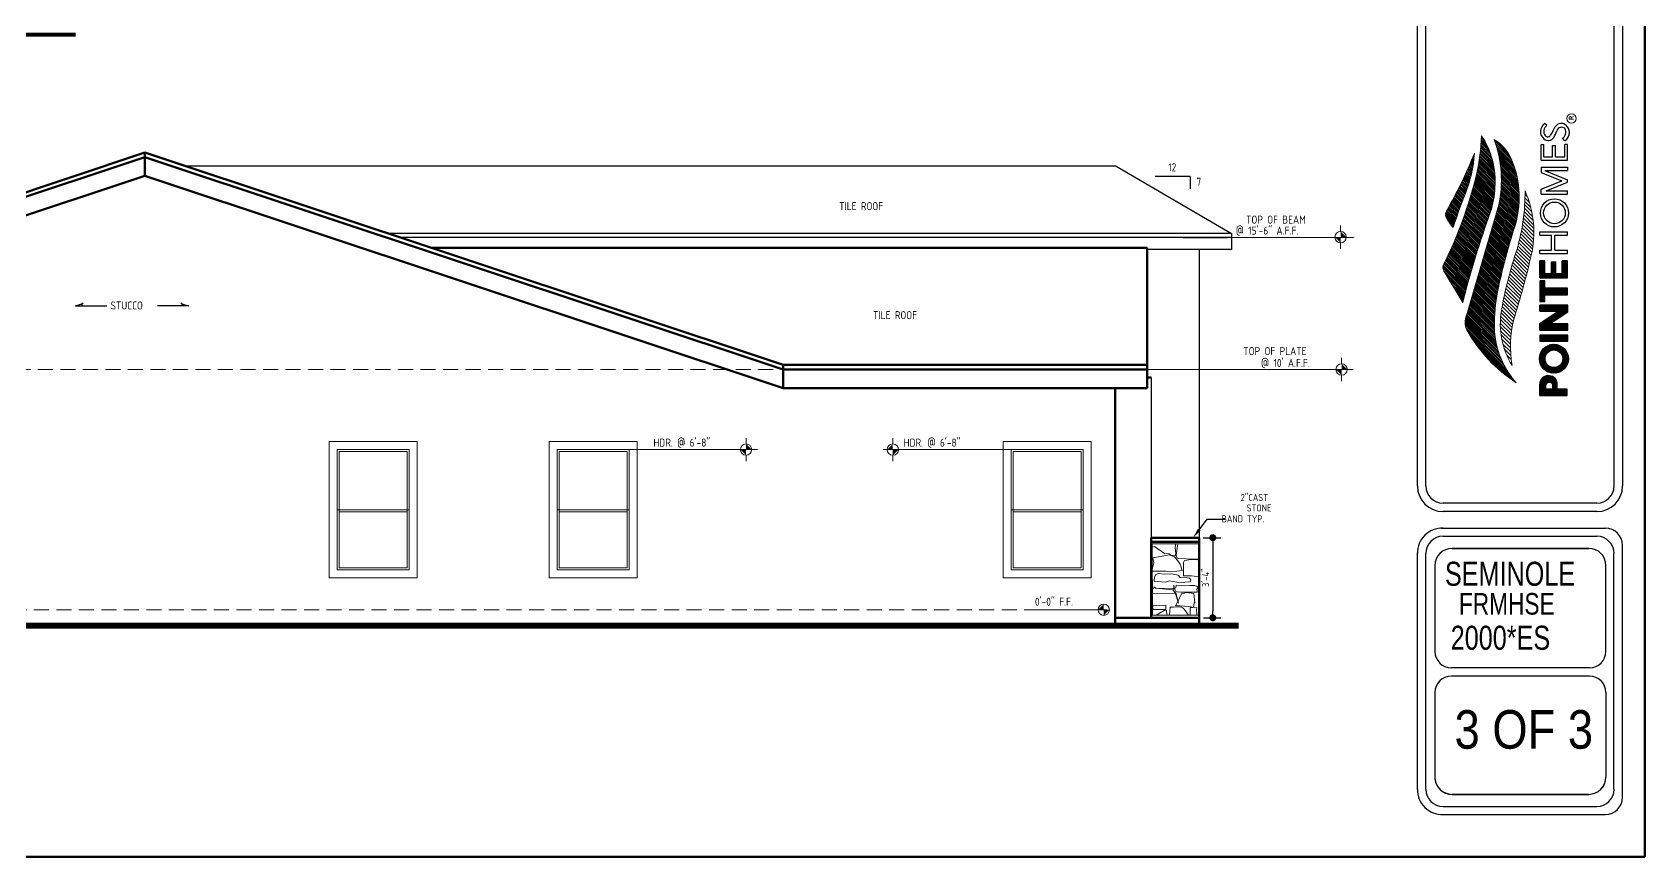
# Model space of a CAD drawing. Header units: feet. Extents: x 57903 to 63568, y -124112 to -112262.
# Drawn here: x 59170 to 59976, y -124112 to -123700 of the extents above; entities that cross this region are included whole.
import ezdxf
from ezdxf import colors
from ezdxf.entities.mleader import LeaderData, LeaderLine
from ezdxf.enums import TextEntityAlignment as Align
from ezdxf.math import Vec2, Vec3

# ---------------------------------------------------------------- set-up
doc = ezdxf.new("R2010")
doc.units = ezdxf.units.FT
doc.header["$LTSCALE"] = 30
doc.header["$MEASUREMENT"] = 0
for name, pattern in [('HIDDEN', [0.375, 0.25, -0.125]), ('Solid', [0]), ('WIRE3', [0.59, 0.35, -0.12, 0, -0.12])]:
    doc.linetypes.add(name, pattern=pattern)
for name, color, linetype in [('BORDER', 5, 'Continuous'), ('DIM', 4, 'Continuous'), ('ELECTRICAL WIRING', 137, 'WIRE3'), ('Elevation Text', 4, 'Continuous'), ('TEXT', 7, 'Continuous')]:
    doc.layers.add(name, color=color, linetype=linetype)
for name, color, linetype, lineweight in [('DIMS', 137, 'Continuous', 15), ('ELELEV WINDWS', 25, 'Continuous', 15), ('L1', 251, 'Continuous', 13), ('L3', 33, 'Continuous', 0), ('L4', 3, 'Continuous', 25), ('logo', 7, 'Continuous', 20), ('PLAN LABEL', 7, 'Continuous', 50), ('STONE', 73, 'Continuous', 0), ('WALLS', 7, 'Continuous', 60)]:
    doc.layers.add(name, color=color, linetype=linetype, lineweight=lineweight)
doc.styles.add('ARCH', font='ARCHITXT.SHX')
doc.styles.add('L80', font='simplex', dxfattribs={"height": 4})
doc.styles.add('SWIS72', font='swissel.ttf', dxfattribs={"height": 4.5})
doc.styles.add('TEXT1', font='ARCHITXT.shx')
doc.dimstyles.new('ARCHITECTURAL', dxfattribs={"dimtxt": 3.5, "dimasz": 3.5, "dimexe": 4, "dimexo": 2, "dimgap": 1.5, "dimtad": 1, "dimdec": 1, "dimzin": 3, "dimdsep": 46, "dimlunit": 4, "dimtxsty": 'ARCH', "dimblk": 'DOT', "dimcen": 0.0625, "dimadec": 0, "dimazin": 0, "dimtfac": 1, "dimtdec": 1, "dimtix": 1, "dimtofl": 0, "dimtmove": 1, "dimatfit": 2, "dimldrblk": 'DOTSMALL', "dimfxl": 1, "dimtolj": 1, "dimtzin": 0, "dimarcsym": 0})

# ---------------------------------------------------------------- blocks, each defined once
blk = doc.blocks.new('ARW1')
at = {"layer": 'TEXT'}
for centre, radius, start, end in [((-0.29, -8.31), 8.32, 53.08906, 88.00358), ((6.09, -0.11), 2.08, 177.02422, 228.25006)]:
    blk.add_arc(centre, radius, start, end, dxfattribs=at)
blk = doc.blocks.new('_Dot')
at = {"layer": 'DIMS', "color": 0, "lineweight": -2}
blk.add_line((-0.5, 0), (-1, 0), dxfattribs=at)
at = {"layer": 'DIMS', "color": 0, "const_width": 0.5}
blk.add_lwpolyline([(-0.25, 0, 1), (0.25, 0, 1)], format="xyb", close=True, dxfattribs=at)
blk = doc.blocks.new('*D797')
at = {"layer": 'Defpoints', "color": 0, "linetype": 'Solid', "transparency": 16777216}
for p in [(59753.19, -123952.69, 0.14), (59753.2, -123992.68), (59759.92, -123992.68)]:
    blk.add_point(p, dxfattribs=at)
at = {"layer": 'DIMS', "color": 0, "linetype": 'Solid', "lineweight": -2, "transparency": 16777216}
for p, q in [((59755.19, -123952.69), (59763.92, -123952.69)), ((59759.92, -123956.19), (59759.92, -123989.18)), ((59755.2, -123992.68), (59763.92, -123992.68))]:
    blk.add_line(p, q, dxfattribs=at)
at = {"layer": 'DIMS', "color": 0, "linetype": 'Solid', "lineweight": -2, "transparency": 16777216, "xscale": 3.5, "yscale": 3.5, "zscale": 3.5}
for p, rotation in [((59759.92, -123952.69), 90), ((59759.92, -123992.68), 270)]:
    blk.add_blockref('_Dot', p, dxfattribs=dict(at, rotation=rotation))
at = {"layer": 'DIMS', "color": 0, "linetype": 'Solid', "transparency": 16777216, "insert": (59756.33, -123972.69), "char_height": 3.5, "attachment_point": 5, "rotation": 90, "style": 'ARCH'}
blk.add_mtext('\\A1;3\'-4"', dxfattribs=at)
blk = doc.blocks.new('_DotSmall')
at = {"layer": 'DIMS', "color": 0, "const_width": 0.5}
blk.add_lwpolyline([(-0.0625, 0, 1), (0.0625, 0, 1)], format="xyb", close=True, dxfattribs=at)

msp = doc.modelspace()

# ---------------------------------------------------------------- hatches: boundary and pattern name
at = {"layer": 'logo', "linetype": 'Continuous'}
h = msp.add_hatch(dxfattribs=at)
h.set_pattern_fill('ANSI31', color=1, scale=4.8585, angle=270, style=0)
h.set_pattern_definition([(315, (59027.3019, -124130.83996), (0.42943482, 0.42943482), [])])
h.paths.add_polyline_path([(59876.63, -123789.7, 0.224336), (59876.45, -123792.42, 0.060084), (59880.13, -123797.82, -0.023094), (59886.17, -123780.69, 0.083261), (59890.67, -123760.76, -0.034658)], flags=17)
h.paths.add_polyline_path([(59891.76, -123771.32, -0.053008), (59875.6, -123815.61, 0.356075), (59875.57, -123819.75), (59884.85, -123835.16, -0.023547), (59898.68, -123790, 0.079421), (59900.9, -123777.75, 0.170153), (59894.2, -123751.88, -0.049101)])
h.paths.add_polyline_path([(59902.83, -123786.44), (59886.66, -123841.62, 0.200045), (59886.91, -123848.93, 0.119213), (59911.59, -123875.37, -0.189241), (59900.65, -123845.26, -0.045795), (59902.71, -123827.71, -0.026285), (59910.71, -123797.77, 0.177839), (59909.42, -123764.2, 0.157521), (59900.61, -123753.8, -0.14198)])
h = msp.add_hatch(dxfattribs=at)
h.set_pattern_fill('ANSI31', color=1, scale=10.332487, angle=270, style=0)
h.set_pattern_definition([(315, (59027.3019, -124130.84), (0.9132715, 0.9132715), [])])
h.paths.add_polyline_path([(59911.98, -123808.53, 0.035084), (59904.15, -123839.29, 0.179385), (59909.54, -123866.69, -0.108158), (59910.39, -123843.55, 0.020539), (59919.09, -123811.77, 0.162308), (59915.98, -123779.47, -0.074515)])
h = msp.add_hatch(dxfattribs=at)
h.set_pattern_fill('ANSI31', color=1, scale=2.583122, angle=180, style=0)
h.set_pattern_definition([(225, (59024.09246, -124130.83996), (0.22831787, -0.22831787), [])])
h.paths.add_polyline_path([(59923.3, -123876.27), (59923.3, -123881.61), (59937.1, -123881.61), (59937.1, -123878.57), (59932.04, -123878.57), (59932.04, -123875.43, 0.937955)])
h.paths.add_polyline_path([(59926.33, -123878.57), (59926.33, -123876.38, -0.686175), (59929.95, -123876.38), (59929.95, -123878.57)], flags=16)
h.paths.add_polyline_path([(59930.4, -123870.55, 1), (59930.4, -123856.08, 1)])
h.paths.add_polyline_path([(59930.4, -123858.89, -1), (59930.4, -123867.74, -1)], flags=16)
h.paths.add_polyline_path([(59923.3, -123851.56), (59923.3, -123854.57), (59937.33, -123854.57), (59937.33, -123851.56)])
h.paths.add_polyline_path([(59923.3, -123836.49), (59923.3, -123839.52), (59932.52, -123839.52), (59923.3, -123845.72), (59923.3, -123848.98), (59937.38, -123848.98), (59937.38, -123845.92), (59928.35, -123845.92), (59937.38, -123839.85), (59937.38, -123836.49)])
h.paths.add_polyline_path([(59925.92, -123828.08), (59925.92, -123824.43), (59923.3, -123824.43), (59923.3, -123834.7), (59925.92, -123834.7), (59925.92, -123831.43), (59937.23, -123831.43), (59937.23, -123828.08)])
h.paths.add_polyline_path([(59934.61, -123814.41), (59934.61, -123820.66), (59931.36, -123820.66), (59931.36, -123814.83), (59929.21, -123814.83), (59929.21, -123820.66), (59925.92, -123820.66), (59925.92, -123814.41), (59923.3, -123814.41), (59923.3, -123822.95), (59937.23, -123822.95), (59937.23, -123814.41)])

# ---------------------------------------------------------------- linework, layer by layer
at = {"color": 2}
for p, q in [((59866.45, -123926.83, -0.03), (59866.45, -123461.84, -0.03)), ((59960.45, -123461.84, -0.03), (59960.45, -123926.83, -0.03)), ((59951.9, -123935.38, -0.03), (59875.01, -123935.38, -0.03)), ((59875.01, -123952, -0.03), (59951.9, -123952, -0.03)), ((59866.45, -124078.33, -0.03), (59866.45, -123960.56, -0.03)), ((59960.45, -124078.33, -0.03), (59960.45, -123960.56, -0.03)), ((59875.01, -124086.89, -0.03), (59951.9, -124086.89, -0.03))]:
    msp.add_line(p, q, dxfattribs=at)
at = {"color": 1}
for p, q in [((59947.86, -123958.01, -0.03), (59879.49, -123958.01, -0.03)), ((59879.49, -123958.01, -0.03), (59947.86, -123958.01, -0.03)), ((59870.93, -123966.57, -0.03), (59870.93, -124009.47, -0.03)), ((59956.42, -124009.47, -0.03), (59956.42, -123966.57, -0.03)), ((59948.19, -124017.69, -0.03), (59879.15, -124017.69, -0.03)), ((59948.19, -124021.8, -0.03), (59879.15, -124021.8, -0.03)), ((59870.93, -124030.02, -0.03), (59870.93, -124072.32, -0.03)), ((59956.42, -124030, -0.03), (59956.42, -124072.32, -0.03)), ((59956.42, -124062.93, -0.03), (59956.42, -124072.24, -0.03)), ((59879.49, -124080.88, -0.03), (59947.86, -124080.88, -0.03)), ((59947.78, -124080.88, -0.03), (59879.49, -124080.88, -0.03))]:
    msp.add_line(p, q, dxfattribs=at)
at = {"color": 2}
for centre, start, end in [((59875.01, -123926.83, -0.03), 180, 270), ((59951.9, -123926.83, -0.03), 270, 0), ((59875.01, -123960.56, -0.03), 90, 180), ((59951.9, -123960.56, -0.03), 0, 90), ((59875.01, -124078.33, -0.03), 180, 270), ((59951.9, -124078.33, -0.03), 270, 0)]:
    msp.add_arc(centre, 8.56, start, end, dxfattribs=at)
at = {"color": 1}
for centre, radius, start, end in [((59879.49, -123966.57, -0.03), 8.56, 90, 180), ((59879.49, -123966.57, -0.03), 8.56, 90, 180), ((59879.49, -123966.57, -0.03), 8.56, 90, 180), ((59947.86, -123966.57, -0.03), 8.56, 0, 90), ((59947.86, -123966.57, -0.03), 8.56, 0, 90), ((59879.15, -124009.47, -0.03), 8.22, 180, 270), ((59948.19, -124009.47, -0.03), 8.22, 270, 0), ((59879.15, -124030.02, -0.03), 8.22, 90, 180), ((59879.15, -124030.02, -0.03), 8.22, 90.00039, 179.99905), ((59948.19, -124030.02, -0.03), 8.22, 0, 90), ((59879.49, -124072.32, -0.03), 8.56, 180, 270), ((59879.49, -124072.32, -0.03), 8.56, 180, 270.00069), ((59947.78, -124072.24, -0.03), 8.64, 270, 0), ((59947.86, -124072.32, -0.03), 8.56, 270, 0)]:
    msp.add_arc(centre, radius, start, end, dxfattribs=at)
at = {"layer": 'BORDER'}
for p, q in [((59862.17, -123926.83, -0.03), (59862.17, -123461.84, -0.03)), ((59964.73, -123461.84, -0.03), (59964.73, -123926.83, -0.03)), ((59951.9, -123939.66, -0.03), (59875.01, -123939.66, -0.03)), ((59874.31, -123947.93, -0.03), (59956.18, -123947.93, -0.03)), ((59964.73, -124082.4, -0.03), (59964.73, -123956.49, -0.03)), ((59862.17, -124078.62, -0.03), (59862.17, -123960.27, -0.03)), ((59964.73, -124082.4, -0.03), (59964.73, -123967.68, -0.03)), ((59874.31, -124090.96, -0.03), (59956.18, -124090.96, -0.03))]:
    msp.add_line(p, q, dxfattribs=at)
for centre, radius, start, end in [((59875.01, -123926.83, -0.03), 12.84, 180, 270), ((59951.9, -123926.83, -0.03), 12.84, 270, 0), ((59874.66, -123960.41, -0.03), 12.49, 88.39572, 180.66444), ((59956.18, -123956.49, -0.03), 8.56, 0, 90), ((59874.66, -124078.47, -0.03), 12.49, 179.33556, 271.60428), ((59956.18, -124082.4, -0.03), 8.56, 270, 0)]:
    msp.add_arc(centre, radius, start, end, dxfattribs=at)
at = {"layer": 'DIMS'}
for p, q in [((59830.42, -123802.68), (59769.19, -123802.68)), ((59823.78, -123799.74), (59823.78, -123796.79)), ((59823.78, -123805.41), (59823.78, -123808.36)), ((59830.1, -123868.68), (59709.19, -123868.68)), ((59824.33, -123865.85, 0.25), (59824.33, -123862.9, 0.25)), ((59824.33, -123871.51, 0.25), (59824.33, -123874.47, 0.25)), ((59468.26, -123908.68), (59532.27, -123908.68, -0.01)), ((59526.64, -123905.85, -0.01), (59526.64, -123902.9, -0.01)), ((59659.19, -123908.68), (59595.18, -123908.68, -0.01)), ((59599.99, -123905.85, -0.01), (59599.99, -123902.9, -0.01)), ((59526.64, -123911.51, -0.01), (59526.64, -123914.47, -0.01)), ((59599.99, -123911.51, -0.01), (59599.99, -123914.47, -0.01)), ((59669.4, -123988.68), (59702.98, -123988.68))]:
    msp.add_line(p, q, dxfattribs=at)
for centre in [(59823.78, -123802.58), (59824.33, -123868.68, 0.25), (59526.64, -123908.68, -0.01), (59599.99, -123908.68, -0.01), (59705.42, -123988.68)]:
    msp.add_circle(centre, 2.83, dxfattribs=at)
for points in [[(59826.62, -123802.58), (59823.78, -123799.74), (59820.95, -123802.58), (59823.78, -123805.41)], [(59827.16, -123868.68, 0.25), (59824.33, -123865.85, 0.25), (59821.49, -123868.68, 0.25), (59824.33, -123871.51, 0.25)], [(59529.47, -123908.68, -0.01), (59526.64, -123905.85, -0.01), (59523.81, -123908.68, -0.01), (59526.64, -123911.51, -0.01)], [(59597.16, -123908.68, -0.01), (59599.99, -123905.85, -0.01), (59602.82, -123908.68, -0.01), (59599.99, -123911.51, -0.01)], [(59702.59, -123988.68), (59705.42, -123985.85), (59708.25, -123988.68), (59705.42, -123991.51)]]:
    msp.add_solid(points, dxfattribs=at)
at = {"layer": 'ELECTRICAL WIRING', "color": 0, "linetype": 'Continuous'}
for p, q in [((59926.96, -123746.87, -0.03), (59925.77, -123745.81, -0.03)), ((59924.05, -123764.1, -0.03), (59924.05, -123756.3, -0.03)), ((59924.05, -123756.3, -0.03), (59925.45, -123756.3, -0.03)), ((59925.45, -123762.43, -0.03), (59925.45, -123756.3, -0.03)), ((59935.85, -123754.46, -0.03), (59934.65, -123753.2, -0.03)), ((59935.84, -123762.43, -0.03), (59935.84, -123756.3, -0.03)), ((59937.23, -123756.3, -0.03), (59935.84, -123756.3, -0.03)), ((59937.23, -123764.1, -0.03), (59937.23, -123756.3, -0.03)), ((59924.05, -123764.1, -0.03), (59937.23, -123764.1, -0.03)), ((59925.45, -123762.43, -0.03), (59929.79, -123762.43, -0.03)), ((59929.79, -123762.43, -0.03), (59929.79, -123756.74, -0.03)), ((59929.79, -123756.74, -0.03), (59931.18, -123756.74, -0.03)), ((59931.18, -123762.43, -0.03), (59931.18, -123756.74, -0.03)), ((59931.18, -123762.43, -0.03), (59935.84, -123762.43, -0.03)), ((59937.23, -123764.1, -0.03), (59937.23, -123762.43, -0.03)), ((59924.05, -123767.56, -0.03), (59937.23, -123767.56, -0.03)), ((59924.05, -123767.56, -0.03), (59924.05, -123770.3, -0.03)), ((59924.05, -123770.3, -0.03), (59934.35, -123774.47, -0.03)), ((59925.8, -123769.23, -0.03), (59937.23, -123773.86, -0.03)), ((59925.8, -123769.23, -0.03), (59937.23, -123769.23, -0.03)), ((59937.23, -123767.56, -0.03), (59937.23, -123769.23, -0.03)), ((59924.05, -123778.63, -0.03), (59934.35, -123774.47, -0.03)), ((59924.05, -123781.09, -0.03), (59924.05, -123778.63, -0.03)), ((59926.49, -123779.42, -0.03), (59937.23, -123775.08, -0.03)), ((59926.49, -123779.42, -0.03), (59937.23, -123779.42, -0.03)), ((59937.23, -123775.08, -0.03), (59937.23, -123773.86, -0.03)), ((59937.23, -123781.09, -0.03), (59937.23, -123779.42, -0.03)), ((59924.05, -123781.09, -0.03), (59937.23, -123781.09, -0.03)), ((59923.3, -123801.62, -0.03), (59923.3, -123799.95, -0.03)), ((59923.3, -123799.95, -0.03), (59937.23, -123799.95, -0.03)), ((59923.3, -123801.62, -0.03), (59929.21, -123801.62, -0.03)), ((59929.21, -123809.14, -0.03), (59929.21, -123801.62, -0.03)), ((59930.89, -123801.62, -0.03), (59937.23, -123801.62, -0.03)), ((59930.89, -123809.14, -0.03), (59930.89, -123801.62, -0.03)), ((59937.23, -123801.62, -0.03), (59937.23, -123799.95, -0.03)), ((59923.3, -123810.81, -0.03), (59923.3, -123809.14, -0.03)), ((59923.3, -123809.14, -0.03), (59929.21, -123809.14, -0.03)), ((59923.3, -123810.81, -0.03), (59937.23, -123810.81, -0.03)), ((59930.89, -123809.14, -0.03), (59937.23, -123809.14, -0.03)), ((59937.23, -123810.81, -0.03), (59937.23, -123809.14, -0.03)), ((59923.3, -123822.95, -0.03), (59923.3, -123814.41, -0.03)), ((59925.92, -123814.41, -0.03), (59923.3, -123814.41, -0.03)), ((59925.92, -123820.66, -0.03), (59925.92, -123814.41, -0.03)), ((59925.92, -123820.66, -0.03), (59929.21, -123820.66, -0.03)), ((59929.21, -123814.83, -0.03), (59931.36, -123814.83, -0.03)), ((59929.21, -123820.66, -0.03), (59929.21, -123814.83, -0.03)), ((59931.36, -123820.66, -0.03), (59931.36, -123814.83, -0.03)), ((59931.36, -123820.66, -0.03), (59934.61, -123820.66, -0.03)), ((59937.23, -123814.41, -0.03), (59934.61, -123814.41, -0.03)), ((59934.61, -123820.66, -0.03), (59934.61, -123814.41, -0.03)), ((59937.23, -123822.95, -0.03), (59937.23, -123814.41, -0.03)), ((59923.3, -123822.95, -0.03), (59937.23, -123822.95, -0.03)), ((59937.38, -123836.49, -0.03), (59923.3, -123836.49, -0.03)), ((59923.3, -123839.52, -0.03), (59923.3, -123836.49, -0.03)), ((59937.38, -123839.85, -0.03), (59937.38, -123836.49, -0.03)), ((59923.3, -123839.52, -0.03), (59932.52, -123839.52, -0.03)), ((59923.3, -123845.72, -0.03), (59932.52, -123839.52, -0.03)), ((59928.35, -123845.92, -0.03), (59937.38, -123839.85, -0.03)), ((59923.3, -123848.98, -0.03), (59923.3, -123845.72, -0.03)), ((59923.3, -123848.98, -0.03), (59937.38, -123848.98, -0.03)), ((59937.38, -123845.92, -0.03), (59928.35, -123845.92, -0.03)), ((59937.38, -123848.98, -0.03), (59937.38, -123845.92, -0.03)), ((59926.33, -123878.57, -0.03), (59926.33, -123876.38, -0.03)), ((59929.95, -123878.57, -0.03), (59929.95, -123876.38, -0.03)), ((59929.95, -123878.57, -0.03), (59926.33, -123878.57, -0.03))]:
    msp.add_line(p, q, dxfattribs=at)
at = {"layer": 'ELECTRICAL WIRING', "color": 0, "linetype": 'Continuous', "elevation": -0.03}
for points in [[(59923.3, -123834.7), (59925.92, -123834.7), (59925.92, -123831.43), (59937.23, -123831.43), (59937.23, -123828.08), (59925.92, -123828.08), (59925.92, -123824.43), (59923.3, -123824.43), (59923.3, -123834.7)], [(59923.3, -123854.57), (59937.33, -123854.57), (59937.33, -123851.56), (59923.3, -123851.56), (59923.3, -123854.57)]]:
    msp.add_lwpolyline(points, close=True, dxfattribs=at)
for points in [[(59923.3, -123881.61), (59937.1, -123881.61), (59937.1, -123878.57), (59932.04, -123878.57), (59932.04, -123875.43)], [(59923.3, -123881.61), (59923.3, -123875.99)]]:
    msp.add_lwpolyline(points, dxfattribs=at)
at = {"layer": 'ELECTRICAL WIRING', "color": 0, "linetype": 'Continuous'}
for centre, radius in [((59930.68, -123790.46, -0.03), 7.02), ((59930.68, -123790.46, -0.03), 5.44), ((59930.4, -123863.31, -0.03), 7.23), ((59930.4, -123863.31, -0.03), 4.43)]:
    msp.add_circle(centre, radius, dxfattribs=at)
for centre, radius, start, end in [((59928.62, -123749.81, -0.03), 4.9, 125.46718, 228.84782), ((59928.73, -123749.77, -0.03), 3.4, 121.50163, 218.07541), ((59898.6, -123733.12, -0.03), 35.43, 328.39942, 335.72812), ((59934.12, -123749.38, -0.03), 3.64, 62.79129, 152.23824), ((59934.19, -123750.06, -0.03), 2.4, 42.41229, 164.50721), ((59933.26, -123750.32, -0.03), 4.88, 301.98538, 58.86133), ((59927.54, -123751.04, -0.03), 3.27, 228.84782, 327.85073), ((59927.35, -123750.7, -0.03), 1.74, 222.10299, 325.68831), ((59917.6, -123744.79, -0.03), 15.01, 327.85073, 342.02039), ((59932.61, -123750.08, -0.03), 3.74, 303.20261, 25.93141), ((59927.7, -123876.13, -0.03), 4.4, 9.15389, 178.18102), ((59928.14, -123877.08, -0.03), 1.94, 21.08611, 158.91389)]:
    msp.add_arc(centre, radius, start, end, dxfattribs=at)
at = {"layer": 'ELELEV WINDWS'}
for p, q in [((59322.26, -123908.68), (59322.26, -123968.68)), ((59322.26, -123908.68), (59358.26, -123908.68)), ((59358.26, -123968.68), (59358.26, -123908.68)), ((59432.26, -123908.68), (59432.26, -123968.68)), ((59432.26, -123908.68), (59468.26, -123908.68)), ((59468.26, -123968.68), (59468.26, -123908.68)), ((59659.19, -123908.68), (59659.19, -123968.68)), ((59659.19, -123908.68), (59695.19, -123908.68)), ((59695.19, -123968.68), (59695.19, -123908.68)), ((59322.26, -123968.68), (59358.26, -123968.68)), ((59432.26, -123968.68), (59468.26, -123968.68)), ((59659.19, -123968.68), (59695.19, -123968.68))]:
    msp.add_line(p, q, dxfattribs=at)
for points in [[(59318.26, -123904.68), (59362.26, -123904.68), (59362.26, -123972.68), (59318.26, -123972.68)], [(59655.19, -123904.68), (59699.19, -123904.68), (59699.19, -123972.68), (59655.19, -123972.68)]]:
    msp.add_lwpolyline(points, close=True, dxfattribs=at)
at = {"layer": 'ELELEV WINDWS', "elevation": 0}
msp.add_lwpolyline([(59428.26, -123904.68), (59472.26, -123904.68), (59472.26, -123972.68), (59428.26, -123972.68)], close=True, dxfattribs=at)
at = {"layer": 'Elevation Text', "color": 7}
for p, q in [((59748.53, -123772.28, 0.25), (59731.19, -123772.28, 0.25)), ((59748.53, -123772.28, 0.25), (59748.53, -123778.45, 0.25)), ((59191.43, -123836.83), (59207.07, -123836.83)), ((59248.14, -123836.83), (59232.5, -123836.83))]:
    msp.add_line(p, q, dxfattribs=at)
at = {"layer": 'Elevation Text', "color": 253}
msp.add_line((59757.29, -123943.44, 0.14), (59765.92, -123943.44, 0.14), dxfattribs=at)
at = {"layer": 'L1', "linetype": 'HIDDEN'}
for p, q in [((58925.19, -123868.68), (59790.92, -123868.68)), ((58923.19, -123988.68), (59711.2, -123988.68))]:
    msp.add_line(p, q, dxfattribs=at)
at = {"layer": 'L1'}
for p, q in [((59323.26, -123909.68), (59323.26, -123952.86)), ((59323.26, -123909.68), (59357.26, -123909.68)), ((59357.26, -123952.86), (59357.26, -123909.68)), ((59433.26, -123909.68), (59433.26, -123952.86)), ((59433.26, -123909.68), (59467.26, -123909.68)), ((59467.26, -123952.86), (59467.26, -123909.68)), ((59660.19, -123909.68), (59660.19, -123952.86)), ((59660.19, -123909.68), (59694.19, -123909.68)), ((59694.19, -123952.86), (59694.19, -123909.68)), ((59322.26, -123938.84), (59358.26, -123938.84)), ((59323.26, -123939.84), (59357.26, -123939.84)), ((59432.26, -123938.84), (59468.26, -123938.84)), ((59433.26, -123939.84), (59467.26, -123939.84)), ((59659.19, -123938.84), (59695.19, -123938.84)), ((59660.19, -123939.84), (59694.19, -123939.84)), ((59323.26, -123949.22), (59323.26, -123967.68)), ((59357.26, -123967.68), (59357.26, -123949.22)), ((59433.26, -123949.22), (59433.26, -123967.68)), ((59467.26, -123967.68), (59467.26, -123949.22)), ((59660.19, -123949.22), (59660.19, -123967.68)), ((59694.19, -123967.68), (59694.19, -123949.22)), ((59323.26, -123967.68), (59357.26, -123967.68)), ((59433.26, -123967.68), (59467.26, -123967.68)), ((59660.19, -123967.68), (59694.19, -123967.68))]:
    msp.add_line(p, q, dxfattribs=at)
at = {"layer": 'L1', "elevation": 0.26}
msp.add_lwpolyline([(59752.71, -123955.81), (59729.69, -123955.81), (59729.7, -123991.41), (59752.72, -123991.41)], close=True, dxfattribs=at)
at = {"layer": 'L3', "color": 31, "lineweight": 30}
for p, q in [((59711.67, -123767.13), (59246.67, -123767.13)), ((59711.67, -123767.13), (59769.19, -123800.68)), ((59769.19, -123800.68), (59347.62, -123800.68)), ((59745.19, -123802.68), (59767.19, -123802.68)), ((59769.19, -123800.68), (59769.19, -123808.68)), ((59769.19, -123808.68), (59727.19, -123808.68)), ((59753.19, -123808.68, 0.25), (59753.19, -123996.68, 0.25)), ((59729.19, -123872.68, 0.25), (59729.19, -123992.68, 0.25))]:
    msp.add_line(p, q, dxfattribs=at)
at = {"layer": 'L3', "color": 253, "lineweight": 30}
msp.add_line((59769.19, -123802.68), (59353.63, -123802.68), dxfattribs=at)
at = {"layer": 'L4', "color": 253, "lineweight": 50}
for p, q in [((59226.19, -123760.32, 0), (58907.19, -123866.36)), ((59226.19, -123762.64, 0), (58907.19, -123868.68, 0)), ((59226.19, -123760.32, 0), (59545.19, -123866.36)), ((59226.19, -123760.32), (59226.19, -123771.89)), ((59226.19, -123762.64, 0), (59545.19, -123868.68, 0)), ((59226.19, -123771.89, 0), (58907.19, -123877.93, 0)), ((59226.19, -123771.89, 0), (59545.19, -123877.93, 0)), ((59369.4, -123807.92), (59727.19, -123807.92)), ((59727.19, -123807.92), (59727.19, -123877.93)), ((59727.19, -123866.36), (59545.19, -123866.36)), ((59545.19, -123866.36), (59545.19, -123877.93, 0)), ((59727.19, -123868.68), (59545.19, -123868.68)), ((59727.19, -123877.93), (59545.19, -123877.93, 0)), ((59581.19, -123877.93), (59725.19, -123877.93)), ((59711.19, -123877.93), (59711.19, -123996.68)), ((59729.19, -123952.69, -0.11), (59729.19, -123992.68, -0.01))]:
    msp.add_line(p, q, dxfattribs=at)
at = {"layer": 'L4', "color": 31, "lineweight": 50}
for p, q in [((59729.19, -123952.69, -0.12), (59753.19, -123952.69, 0.14)), ((59729.19, -123954.69, -0.12), (59753.19, -123954.69, 0.14)), ((59753.19, -123952.69, 0.14), (59753.19, -123996.68, 0.25))]:
    msp.add_line(p, q, dxfattribs=at)
at = {"layer": 'L4', "color": 31, "lineweight": 50, "elevation": 0}
for points in [[(59727.19, -123872.68), (59729.19, -123872.68)], [(59753.19, -123872.68), (59753.2, -123872.68)], [(59711.19, -123992.68), (59753.2, -123992.68)]]:
    msp.add_lwpolyline(points, dxfattribs=at)
at = {"layer": 'logo', "color": 1, "linetype": 'Continuous'}
for p, q in [((59902.83, -123786.44, -0.03), (59886.66, -123841.62, -0.03)), ((59884.85, -123835.16, -0.03), (59875.57, -123819.75, -0.03))]:
    msp.add_line(p, q, dxfattribs=at)
msp.add_circle((59939.21, -123743.29, -0.03), 2.27, dxfattribs=at)
for centre, radius, start, end in [((59794.21, -123749.2, -0.03), 100.02, 347.22296, 358.46711), ((59860.64, -123774.38, -0.03), 40.41, 355.21275, 33.83897), ((59845.4, -123773.95, -0.03), 58.77, 347.72914, 20.05242), ((59888.91, -123772.64, -0.03), 22.17, 22.369, 58.17599), ((59675.11, -123674.09, -0.03), 232.33, 330.17869, 338.09647), ((59828.97, -123757.3, -0.03), 61.79, 337.75232, 356.79044), ((59864.37, -123782.74, -0.03), 48.72, 342.03294, 22.369), ((59675.4, -123717.48, -0.03), 222.95, 333.88796, 346.02503), ((59861.48, -123776.91, -0.03), 39.43, 340.62115, 358.78503), ((59817.01, -123780.66, -0.03), 98.97, 343.64663, 0.69267), ((59869.1, -123800.27, -0.03), 51.29, 347.0521, 23.92871), ((60068.47, -123854.61, -0.03), 196.71, 157.92969, 163.2214), ((59879.42, -123791.25, -0.03), 3.19, 149.3606, 201.5512), ((59900.68, -123779.89, -0.03), 27.28, 207.33642, 221.09007), ((60371.03, -123959.33, -0.03), 501.79, 160.27781, 165.6733), ((60191.24, -123888.74, -0.03), 294.91, 162.03294, 168.05555), ((60126.99, -123879.67, -0.03), 226.47, 161.69128, 169.72866), ((59528.01, -123721.85, -0.03), 401.27, 342.34546, 347.0521), ((59878.13, -123817.7, -0.03), 3.28, 140.39041, 218.78851), ((59997.32, -123847.72, -0.03), 96.7, 168.05555, 178.54376), ((59895.55, -123844.98, -0.03), 9.51, 159.29716, 204.54681), ((59943.8, -123845.72, -0.03), 40.17, 170.78671, 211.46616), ((59962.83, -123857.07, -0.03), 54.15, 165.54783, 190.23977), ((59953.91, -123811.11, -0.03), 76.94, 209.44242, 236.6356), ((59944.47, -123846.37, -0.03), 43.83, 178.54376, 221.40776)]:
    msp.add_arc(centre, radius, start, end, dxfattribs=at)
at = {"layer": 'PLAN LABEL', "const_width": 2, "elevation": 0}
msp.add_lwpolyline([(59191.62, -123701.5), (59008.88, -123701.5)], dxfattribs=at)
at = {"layer": 'STONE', "color": 252}
for points, elevation in [([(59729.19, -123957.3), (59729.31, -123957.41)], 0), ([(59729.69, -123957.46), (59729.74, -123957.47), (59730.24, -123957.32), (59730.85, -123957.16), (59735.83, -123960.5), (59738.04, -123960.83), (59738.74, -123961.38), (59741.14, -123961.71), (59741.4, -123960.6), (59741.12, -123957.56), (59741.25, -123956.38), (59741.29, -123955.81)], 0), ([(59741.37, -123954.81), (59741.38, -123954.69)], 0), ([(59752.71, -123963.47), (59750.43, -123963.35), (59742.89, -123963.16), (59742.19, -123962.98), (59741.62, -123961.37), (59742.28, -123956.79), (59742.37, -123955.81)], 0.25), ([(59738.28, -123961.31), (59729.96, -123962.78), (59730.48, -123965.24), (59729.69, -123968.53)], 0.01), ([(59729.69, -123969.42), (59736.44, -123969.33), (59738.43, -123969.78), (59741.88, -123969.47), (59744.62, -123969.07), (59743.69, -123965.92), (59741.97, -123963.66), (59740.79, -123962.25), (59738.43, -123961.45)], 0.01), ([(59752.71, -123972.32), (59752.01, -123972.07), (59749.3, -123971.73), (59745.26, -123971.7), (59745.23, -123965.09), (59745.77, -123964.16), (59749.14, -123963.52), (59752.09, -123963.66), (59752.71, -123963.84)], 0.25), ([(59748.26, -123972.96), (59747.05, -123972.69), (59743.58, -123972.58), (59742.64, -123971.33), (59739.29, -123970.75), (59735.64, -123970.96), (59732.84, -123970.62), (59731.4, -123971.04), (59730.71, -123972.25), (59730.61, -123974.42), (59736.22, -123974.83), (59738.35, -123974.31), (59741.91, -123974.96), (59745.63, -123975.06), (59745.38, -123975.13), (59745.97, -123974.88), (59748.68, -123974.69), (59748.87, -123973.67), (59748.26, -123972.96)], 0), ([(59729.69, -123977.16), (59730.75, -123977.32), (59731.46, -123977.87), (59740.3, -123978.2), (59740.56, -123977.09), (59740.28, -123978.55), (59740.41, -123977.37), (59740.49, -123976.36)], 0), ([(59730.99, -123977.8), (59729.69, -123978.18)], 0), ([(59729.69, -123980.44), (59731.14, -123980.77), (59741.04, -123980.46), (59741.39, -123980.06), (59742.85, -123985.41), (59741.13, -123980.15), (59739.95, -123978.74), (59731.14, -123977.94)], 0), ([(59741.57, -123976.43), (59748.36, -123976.53), (59750.72, -123976.58), (59751.14, -123976.79), (59751.89, -123976.84), (59752.55, -123977.76), (59752.02, -123978.4), (59752.11, -123979.4), (59752.15, -123979.97), (59751.95, -123979.93), (59748.75, -123979.93), (59743.88, -123979.84), (59742.05, -123979.65), (59741.35, -123979.47), (59740.78, -123977.86), (59741.44, -123977.78), (59741.57, -123976.43)], 0.25), ([(59750.87, -123985.28), (59750.63, -123984.99), (59750.5, -123986.41), (59750.22, -123987.48), (59748.01, -123987.06), (59743.58, -123986.72), (59741.26, -123986.69), (59744.39, -123980.58), (59744.93, -123980.65), (59746.59, -123980.01), (59748.09, -123980.15), (59750.45, -123980.51), (59750.87, -123985.28)], 0.25), ([(59730.24, -123988.62), (59730.86, -123988.54), (59732.14, -123988.57), (59736.45, -123988.56), (59736.51, -123987.37), (59736.38, -123986.41), (59736.44, -123986.38), (59731.81, -123986.53), (59730.87, -123986.44), (59730.07, -123986.75), (59729.8, -123986.99), (59729.77, -123987.45), (59729.87, -123987.66), (59730.07, -123988.45), (59730.25, -123988.64)], -0.01), ([(59731.69, -123991.41), (59735.65, -123989.02), (59736.71, -123988.87), (59737.01, -123991.41)], -0.01), ([(59738.64, -123987.36), (59738.21, -123991.41)], 0), ([(59738.62, -123987.36), (59740.31, -123987.35), (59742.61, -123987.27), (59744.44, -123987.46), (59745.66, -123988.42), (59747.75, -123991.41)], 0.25), ([(59748.6, -123991.41), (59748.66, -123988.35), (59748.54, -123987.58), (59748.87, -123987.66)], 0.26), ([(59748.79, -123987.65), (59749.88, -123987.59), (59751.01, -123987.47), (59751.56, -123987.59), (59751.93, -123987.77), (59751.84, -123988.44), (59751.91, -123991.12), (59752.04, -123991.41)], 0.26)]:
    msp.add_lwpolyline(points, dxfattribs=dict(at, elevation=elevation))
at = {"layer": 'WALLS'}
msp.add_lwpolyline([(59975.82, -123032.05), (58342.17, -123032.05), (58342.17, -124112.05), (59975.82, -124112.05)], close=True, dxfattribs=at)
at = {"layer": 'WALLS', "const_width": 3}
msp.add_lwpolyline([(58805.31, -123996.68), (59772.92, -123996.68)], dxfattribs=at)

# ---------------------------------------------------------------- block references
at = {"layer": 'Elevation Text', "color": 7, "yscale": 0.8181818183511494, "zscale": 0.8181818183511494, "rotation": 180}
for p, xscale in [((59191.43, -123836.83), -0.8181818183511494), ((59248.14, -123836.83), 0.8181818183511494)]:
    msp.add_blockref('ARW1', p, dxfattribs=dict(at, xscale=xscale))

# ---------------------------------------------------------------- texts
at = {"layer": 'DIM', "style": 'L80'}
msp.add_text('R', height=2.23, rotation=90, dxfattribs=at).set_placement((59940.27, -123744.05, -0.03))
at = {"layer": 'DIM', "style": 'SWIS72', "width": 0.751582}
for s, p in [('SEMINOLE', (59875.94, -123976.71, -0.03)), ('2000*ES', (59878.83, -124008.66, -0.03))]:
    msp.add_text(s, height=12, dxfattribs=at).set_placement(p)
msp.add_text('FRMHSE', height=10.8, dxfattribs=at).set_placement((59906.86, -123991.11, 0), align=Align.CENTER)
msp.add_text('3 OF 3', height=19.257, dxfattribs=at).set_placement((59880.76, -124058.08, -0.03), (59950, -124058.08, -0.03), align=Align.FIT)
at = {"layer": 'Elevation Text', "color": 7, "style": 'TEXT1'}
for s, p in [('12', (59737.66, -123769.65, 0.25)), ('7', (59751.74, -123776.89, 0.25)), ('TILE ROOF ', (59573.17, -123789.06)), ('@ 15\'-6" A.F.F.', (59771.42, -123801.28)), ('TOP OF BEAM', (59776.54, -123795.83)), ('STUCCO', (59209.02, -123838.7)), ('TILE ROOF ', (59590.12, -123843.52)), ('TOP OF PLATE ', (59775.18, -123861.46, 0.25)), ("@ 10' A.F.F.", (59784.03, -123867.43, 0.25)), ('HDR. @ 6\'-8" ', (59480.32, -123907.21, -0.01)), ('HDR. @ 6\'-8" ', (59605.42, -123907.21, -0.01))]:
    msp.add_text(s, height=4, dxfattribs=at).set_placement(p)
at = {"layer": 'Elevation Text', "color": 253, "style": 'TEXT1'}
for s, p in [('2"CAST', (59773.84, -123934.36, 0.41)), ('BAND TYP.', (59764.34, -123945.02, 0.41)), ('STONE ', (59776.89, -123939.6, 0.41))]:
    msp.add_text(s, height=3.5, dxfattribs=at).set_placement(p)
at = {"layer": 'Elevation Text', "color": 253, "linetype": 'Solid', "style": 'TEXT1'}
msp.add_text('0\'-0" F.F.', height=4, dxfattribs=at).set_placement((59671.02, -123986.68))

# ---------------------------------------------------------------- dimensions: what is measured, and where the dimension line sits
at = {"layer": 'DIMS', "linetype": 'Solid'}
dim = msp.add_linear_dim(base=(59759.92, -123992.68), p1=(59753.19, -123952.69, 0.14), p2=(59753.2, -123992.68), angle=90, dimstyle='ARCHITECTURAL', dxfattribs=at)
dim.commit()
dim.dimension.update_dxf_attribs({"geometry": '*D797', "text_midpoint": (59756.33, -123972.69)})

# ---------------------------------------------------------------- leaders
at = {"layer": 'Elevation Text', "color": 253}
ml = msp.add_multileader_mtext('Standard', dxfattribs=at)
ml.set_content('', color=253)
ml.set_leader_properties()
ml.build(insert=Vec2(0, 0))
ml.multileader.update_dxf_attribs({"text_right_attachment_type": 6, "dogleg_length": 0, "arrow_head_size": 5.12})
ctx = ml.context
ctx.base_point, ctx.char_height, ctx.arrow_head_size, ctx.landing_gap_size, ctx.plane_origin, ctx.plane_x_axis, ctx.plane_y_axis = Vec3(59757.16, -123943.44, 0.25), 0.18, 5.12, 0.09, Vec3(59730.93, -123993.91, 0.25), Vec3(0.707107, 0.707107), Vec3(-0.707107, 0.707107)
ctx.right_attachment = 6
notes = []
notes.append((ctx, [(0, (1, 1, 0), (59757.16, -123943.44, 0.25), (-0.707107, 0.707107), 0, [(0, [(59750.08, -123952.69, 0.25)], 0, [])])]))
ctx.mtext.insert, ctx.mtext.text_direction, ctx.mtext.rotation, ctx.mtext.flow_direction = Vec3(59757.29, -123943.44, 0.25), Vec3(-0.707107, -0.707107), 3.926991, 5
for ctx, leaders in notes:
    for number, flags, end, landing, length, lines in leaders:
        leader = LeaderData()
        leader.index, (leader.has_last_leader_line, leader.has_dogleg_vector, leader.attachment_direction) = number, flags
        leader.last_leader_point, leader.dogleg_vector, leader.dogleg_length = Vec3(end), Vec3(landing), length
        for number, points, colour, breaks in lines:
            line = LeaderLine()
            line.index, line.vertices, line.color, line.breaks = number, Vec3.list(points), colors.encode_raw_color(colour), breaks
            leader.lines.append(line)
        ctx.leaders.append(leader)

doc.saveas('drawing.dxf')
